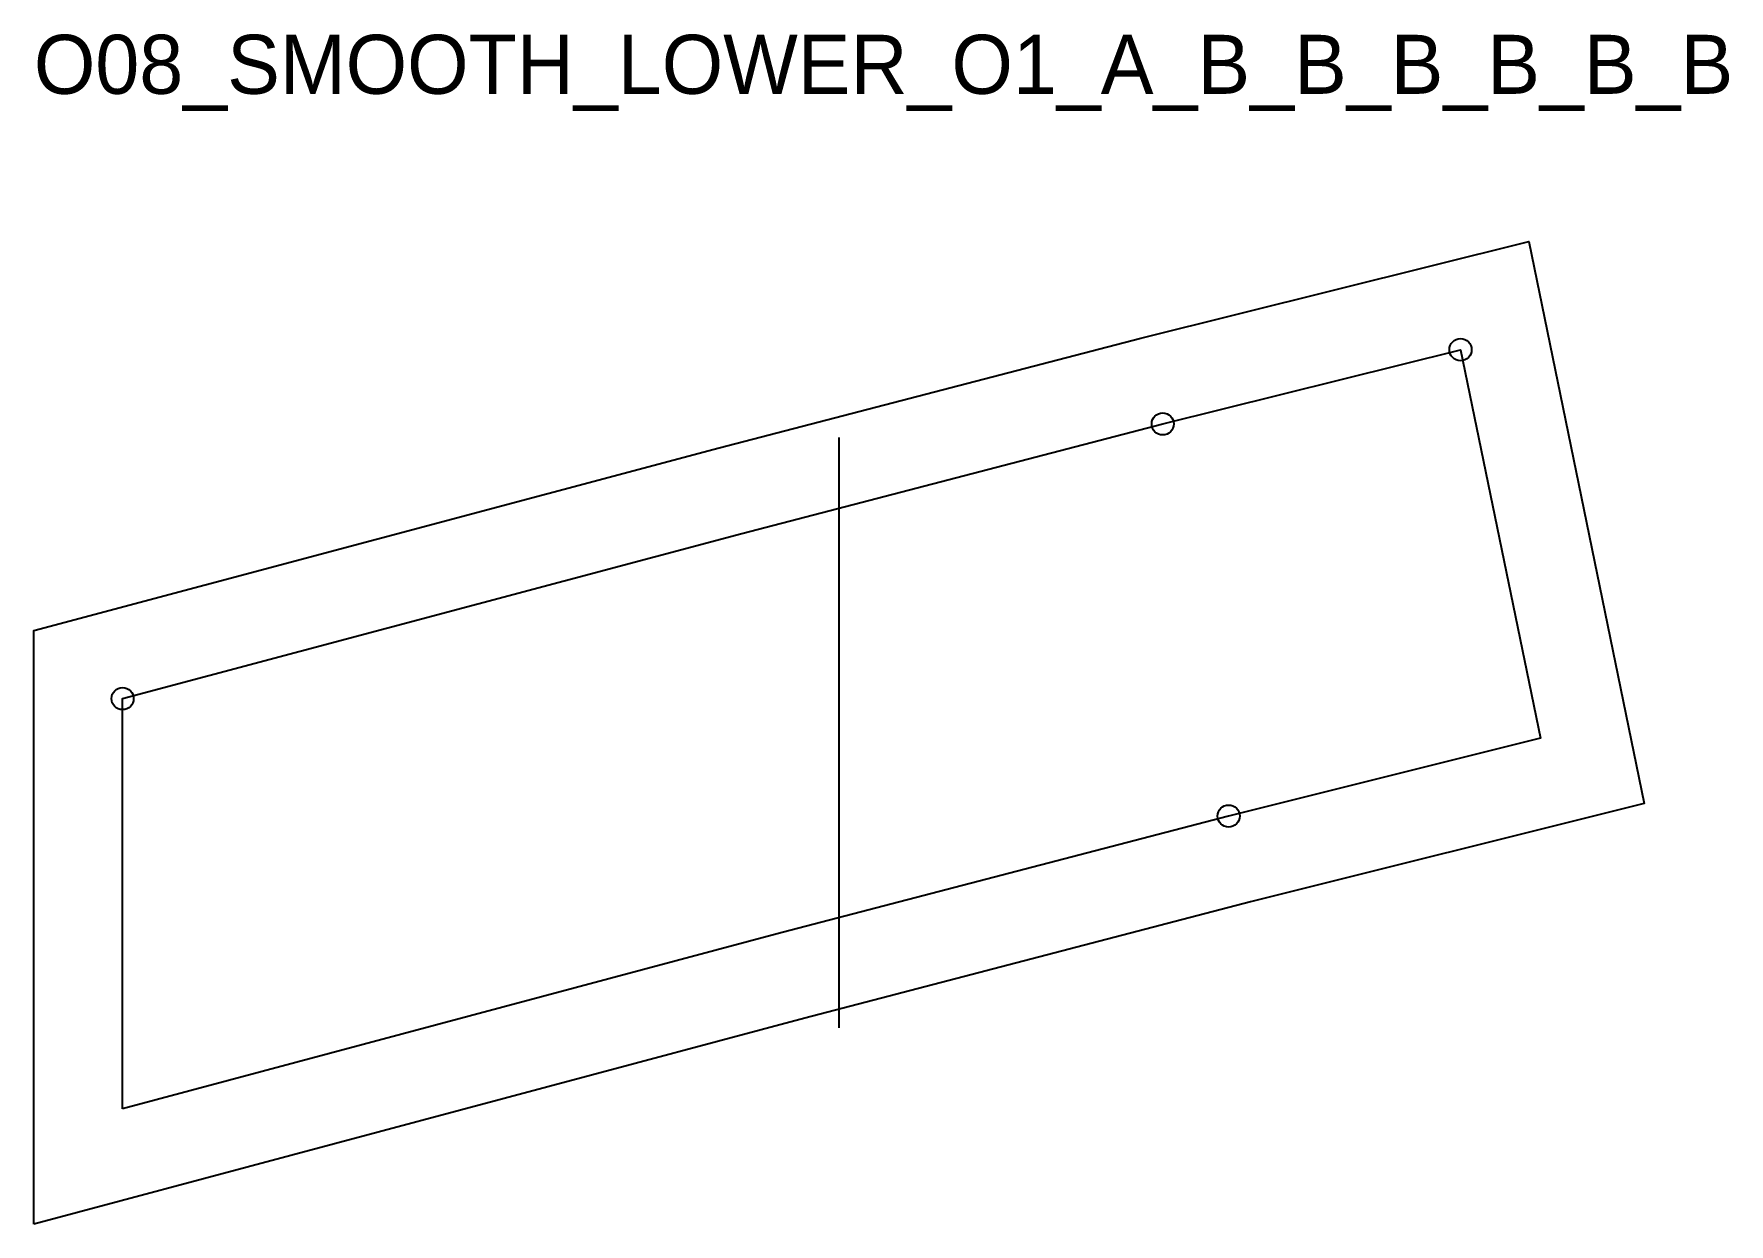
# Model space of a CAD drawing. Header units: millimetres. Extents: x -12 to 218, y -16 to 146.
import ezdxf

# ---------------------------------------------------------------- set-up
doc = ezdxf.new("R2010")
doc.units = ezdxf.units.MM
for name, color, linetype in [('CUT', 1, 'Continuous'), ('GRAIN', 3, 'Continuous'), ('ID', 7, 'Continuous'), ('NOTCH', 2, 'Continuous'), ('SEAM', 5, 'Continuous')]:
    doc.layers.add(name, color=color, linetype=linetype)

msp = doc.modelspace()

# ---------------------------------------------------------------- linework, layer by layer
at = {"layer": 'CUT'}
msp.add_lwpolyline([(-12, -15.63), (-12, 64.79), (80.8, 89.56), (137.89, 104.43), (190.42, 117.52), (206.06, 41.38), (152.75, 28.04), (92.4, 12.26), (-12, -15.63)], close=True, dxfattribs=at)
at = {"layer": 'GRAIN'}
msp.add_line((97.03, 10.95), (97.03, 90.95), dxfattribs=at)
at = {"layer": 'NOTCH'}
for centre in [(181.18, 102.85), (140.86, 92.8), (0, 55.58), (149.78, 39.66)]:
    msp.add_circle(centre, 1.5, dxfattribs=at)
at = {"layer": 'SEAM'}
msp.add_lwpolyline([(0, 0), (0, 55.58), (83.86, 77.95), (140.86, 92.8), (181.18, 102.85), (191.99, 50.23), (149.78, 39.66), (89.34, 23.87)], close=True, dxfattribs=at)

# ---------------------------------------------------------------- texts
at = {"layer": 'ID'}
msp.add_text('O08_SMOOTH_LOWER_O1_A_B_B_B_B_B_B', height=8, dxfattribs=at).set_placement((-12, 137.52))

doc.saveas('drawing.dxf')
